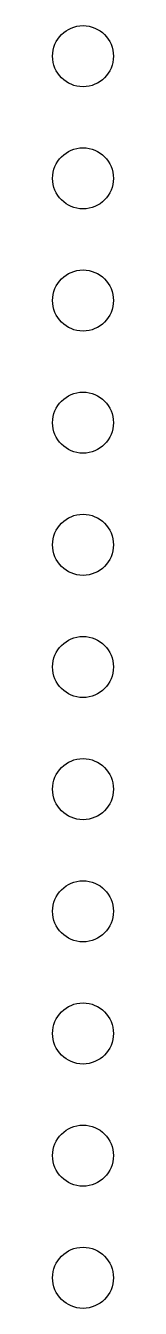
# Model space of a CAD drawing. Header units: millimetres. Extents: x 142.4 to 144.4, y 4.5 to 46.5.
import ezdxf

# ---------------------------------------------------------------- set-up
doc = ezdxf.new("R2010")
doc.units = ezdxf.units.MM

msp = doc.modelspace()

# ---------------------------------------------------------------- linework, layer by layer
for centre in [(143.351, 45.544), (143.351, 41.544), (143.351, 37.544), (143.351, 33.544), (143.351, 29.544), (143.351, 25.544), (143.351, 21.544), (143.351, 17.544), (143.351, 13.544), (143.351, 9.544), (143.351, 5.544)]:
    msp.add_circle(centre, 1)

doc.saveas('drawing.dxf')
